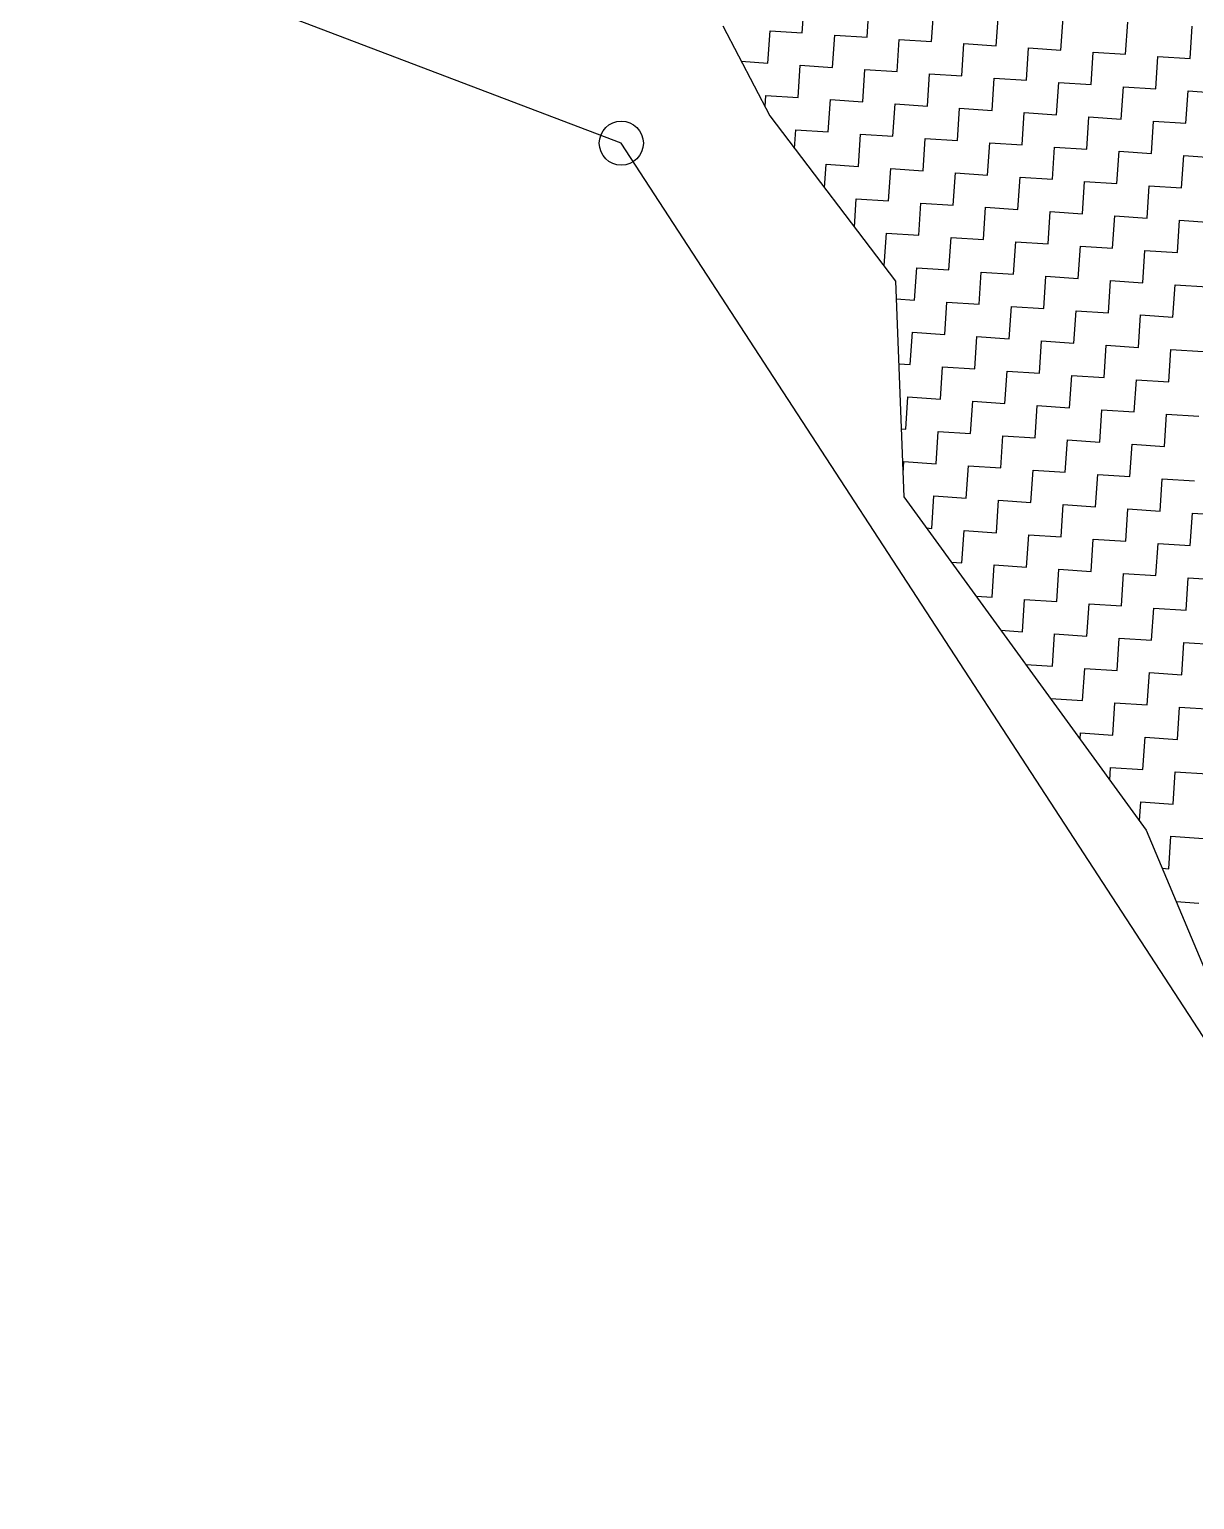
# Model space of a CAD drawing. Header units: metres. Extents: x 286068 to 287358, y 2005630 to 2007098.
# Drawn here: x 286139.3 to 286256.2, y 2006090.7 to 2006238.2 of the extents above; entities that cross this region are included whole.
import ezdxf

# ---------------------------------------------------------------- set-up
doc = ezdxf.new("R2010")
doc.units = ezdxf.units.M
doc.layers.add('POLY_HATCH', color=12, linetype='Continuous')
doc.layers.add('V_BOUND_LINE', color=7, linetype='Continuous')

msp = doc.modelspace()

# ---------------------------------------------------------------- linework, layer by layer
msp.add_circle((286198.7, 2006226.78), 2.21)
at = {"layer": 'POLY_HATCH', "linetype": 'Continuous'}
for p, q in [((286216.86, 2006237.84), (286217.08, 2006241.08)), ((286223.35, 2006237.41), (286223.56, 2006240.65)), ((286229.83, 2006236.98), (286230.05, 2006240.22)), ((286236.32, 2006236.55), (286236.53, 2006239.79)), ((286213.41, 2006234.81), (286213.62, 2006238.05)), ((286213.62, 2006238.05), (286216.86, 2006237.84)), ((286242.8, 2006236.12), (286243.01, 2006239.36)), ((286249.28, 2006235.69), (286249.5, 2006238.93)), ((286255.77, 2006235.26), (286255.98, 2006238.5)), ((286219.89, 2006234.38), (286220.11, 2006237.62)), ((286220.11, 2006237.62), (286223.35, 2006237.41)), ((286226.37, 2006233.95), (286226.59, 2006237.19)), ((286226.59, 2006237.19), (286229.83, 2006236.98)), ((286232.86, 2006233.52), (286233.07, 2006236.76)), ((286233.07, 2006236.76), (286236.32, 2006236.55)), ((286239.34, 2006233.09), (286239.56, 2006236.33)), ((286239.56, 2006236.33), (286242.8, 2006236.12)), ((286245.83, 2006232.66), (286246.04, 2006235.9)), ((286246.04, 2006235.9), (286249.28, 2006235.69)), ((286252.31, 2006232.23), (286252.52, 2006235.47)), ((286252.52, 2006235.47), (286255.77, 2006235.26)), ((286210.74, 2006234.99), (286213.41, 2006234.81)), ((286216.43, 2006231.35), (286216.65, 2006234.6)), ((286216.65, 2006234.6), (286219.89, 2006234.38)), ((286222.92, 2006230.92), (286223.13, 2006234.17)), ((286223.13, 2006234.17), (286226.37, 2006233.95)), ((286229.4, 2006230.49), (286229.62, 2006233.74)), ((286229.62, 2006233.74), (286232.86, 2006233.52)), ((286235.89, 2006230.06), (286236.1, 2006233.31)), ((286236.1, 2006233.31), (286239.34, 2006233.09)), ((286242.37, 2006229.63), (286242.58, 2006232.87)), ((286242.58, 2006232.87), (286245.83, 2006232.66)), ((286248.85, 2006229.2), (286249.07, 2006232.44)), ((286249.07, 2006232.44), (286252.31, 2006232.23)), ((286213.12, 2006230.44), (286213.19, 2006231.57)), ((286213.19, 2006231.57), (286216.43, 2006231.35)), ((286219.46, 2006227.9), (286219.68, 2006231.14)), ((286219.68, 2006231.14), (286222.92, 2006230.92)), ((286225.94, 2006227.47), (286226.16, 2006230.71)), ((286226.16, 2006230.71), (286229.4, 2006230.49)), ((286255.34, 2006228.77), (286255.55, 2006232.01)), ((286255.55, 2006232.01), (286258.79, 2006231.8)), ((286232.43, 2006227.04), (286232.64, 2006230.28)), ((286232.64, 2006230.28), (286235.89, 2006230.06)), ((286238.91, 2006226.61), (286239.13, 2006229.85)), ((286239.13, 2006229.85), (286242.37, 2006229.63)), ((286245.4, 2006226.18), (286245.61, 2006229.42)), ((286245.61, 2006229.42), (286248.85, 2006229.2)), ((286216.09, 2006226.24), (286216.22, 2006228.11)), ((286216.22, 2006228.11), (286219.46, 2006227.9)), ((286222.49, 2006224.44), (286222.7, 2006227.68)), ((286222.7, 2006227.68), (286225.94, 2006227.47)), ((286251.88, 2006225.75), (286252.09, 2006228.99)), ((286252.09, 2006228.99), (286255.34, 2006228.77)), ((286228.97, 2006224.01), (286229.19, 2006227.25)), ((286229.19, 2006227.25), (286232.43, 2006227.04)), ((286235.45, 2006223.58), (286235.67, 2006226.82)), ((286235.67, 2006226.82), (286238.91, 2006226.61)), ((286241.94, 2006223.15), (286242.15, 2006226.39)), ((286242.15, 2006226.39), (286245.4, 2006226.18)), ((286248.42, 2006222.72), (286248.64, 2006225.96)), ((286248.64, 2006225.96), (286251.88, 2006225.75)), ((286254.91, 2006222.29), (286255.12, 2006225.53)), ((286255.12, 2006225.53), (286258.36, 2006225.31)), ((286219.09, 2006222.3), (286219.25, 2006224.66)), ((286219.25, 2006224.66), (286222.49, 2006224.44)), ((286225.51, 2006220.98), (286225.73, 2006224.23)), ((286225.73, 2006224.23), (286228.97, 2006224.01)), ((286232, 2006220.55), (286232.21, 2006223.79)), ((286232.21, 2006223.79), (286235.45, 2006223.58)), ((286238.48, 2006220.12), (286238.7, 2006223.36)), ((286238.7, 2006223.36), (286241.94, 2006223.15)), ((286244.97, 2006219.69), (286245.18, 2006222.93)), ((286245.18, 2006222.93), (286248.42, 2006222.72)), ((286251.45, 2006219.26), (286251.66, 2006222.5)), ((286251.66, 2006222.5), (286254.91, 2006222.29)), ((286222.08, 2006218.36), (286222.27, 2006221.2)), ((286222.27, 2006221.2), (286225.51, 2006220.98)), ((286228.54, 2006217.53), (286228.76, 2006220.77)), ((286228.76, 2006220.77), (286232, 2006220.55)), ((286235.02, 2006217.1), (286235.24, 2006220.34)), ((286235.24, 2006220.34), (286238.48, 2006220.12)), ((286241.51, 2006216.67), (286241.72, 2006219.91)), ((286241.72, 2006219.91), (286244.97, 2006219.69)), ((286247.99, 2006216.24), (286248.21, 2006219.48)), ((286248.21, 2006219.48), (286251.45, 2006219.26)), ((286254.48, 2006215.8), (286254.69, 2006219.05)), ((286254.69, 2006219.05), (286257.93, 2006218.83)), ((286225.08, 2006214.5), (286225.3, 2006217.74)), ((286225.3, 2006217.74), (286228.54, 2006217.53)), ((286231.57, 2006214.07), (286231.78, 2006217.31)), ((286231.78, 2006217.31), (286235.02, 2006217.1)), ((286238.05, 2006213.64), (286238.27, 2006216.88)), ((286238.27, 2006216.88), (286241.51, 2006216.67)), ((286244.53, 2006213.21), (286244.75, 2006216.45)), ((286244.75, 2006216.45), (286247.99, 2006216.24)), ((286251.02, 2006212.78), (286251.23, 2006216.02)), ((286251.23, 2006216.02), (286254.48, 2006215.8)), ((286225.02, 2006214.5), (286225.08, 2006214.5)), ((286228.11, 2006211.04), (286228.33, 2006214.28)), ((286228.33, 2006214.28), (286231.57, 2006214.07)), ((286234.59, 2006210.61), (286234.81, 2006213.85)), ((286234.81, 2006213.85), (286238.05, 2006213.64)), ((286241.08, 2006210.18), (286241.29, 2006213.42)), ((286241.29, 2006213.42), (286244.53, 2006213.21)), ((286247.56, 2006209.75), (286247.78, 2006212.99)), ((286247.78, 2006212.99), (286251.02, 2006212.78)), ((286254.04, 2006209.32), (286254.26, 2006212.56)), ((286254.26, 2006212.56), (286257.5, 2006212.35)), ((286226.28, 2006211.16), (286228.11, 2006211.04)), ((286231.14, 2006207.59), (286231.35, 2006210.83)), ((286231.35, 2006210.83), (286234.59, 2006210.61)), ((286237.62, 2006207.16), (286237.84, 2006210.4)), ((286237.84, 2006210.4), (286241.08, 2006210.18)), ((286244.1, 2006206.72), (286244.32, 2006209.97)), ((286244.32, 2006209.97), (286247.56, 2006209.75)), ((286250.59, 2006206.29), (286250.8, 2006209.54)), ((286250.8, 2006209.54), (286254.04, 2006209.32)), ((286227.68, 2006204.56), (286227.9, 2006207.8)), ((286227.9, 2006207.8), (286231.14, 2006207.59)), ((286234.16, 2006204.13), (286234.38, 2006207.37)), ((286234.38, 2006207.37), (286237.62, 2006207.16)), ((286240.65, 2006203.7), (286240.86, 2006206.94)), ((286240.86, 2006206.94), (286244.1, 2006206.72)), ((286247.13, 2006203.27), (286247.35, 2006206.51)), ((286247.35, 2006206.51), (286250.59, 2006206.29)), ((286253.61, 2006202.84), (286253.83, 2006206.08)), ((286253.83, 2006206.08), (286257.07, 2006205.86)), ((286226.53, 2006204.64), (286227.68, 2006204.56)), ((286230.71, 2006201.1), (286230.92, 2006204.34)), ((286230.92, 2006204.34), (286234.16, 2006204.13)), ((286237.19, 2006200.67), (286237.41, 2006203.91)), ((286237.41, 2006203.91), (286240.65, 2006203.7)), ((286243.67, 2006200.24), (286243.89, 2006203.48)), ((286243.89, 2006203.48), (286247.13, 2006203.27)), ((286250.16, 2006199.81), (286250.37, 2006203.05)), ((286250.37, 2006203.05), (286253.61, 2006202.84)), ((286227.25, 2006198.08), (286227.46, 2006201.32)), ((286227.46, 2006201.32), (286230.71, 2006201.1)), ((286233.73, 2006197.64), (286233.95, 2006200.89)), ((286233.95, 2006200.89), (286237.19, 2006200.67)), ((286240.22, 2006197.21), (286240.43, 2006200.46)), ((286240.43, 2006200.46), (286243.67, 2006200.24)), ((286246.7, 2006196.78), (286246.92, 2006200.03)), ((286246.92, 2006200.03), (286250.16, 2006199.81)), ((286253.18, 2006196.35), (286253.4, 2006199.6)), ((286253.4, 2006199.6), (286256.64, 2006199.38)), ((286226.79, 2006198.11), (286227.25, 2006198.08)), ((286230.28, 2006194.62), (286230.49, 2006197.86)), ((286230.49, 2006197.86), (286233.73, 2006197.64)), ((286236.76, 2006194.19), (286236.97, 2006197.43)), ((286236.97, 2006197.43), (286240.22, 2006197.21)), ((286243.24, 2006193.76), (286243.46, 2006197)), ((286243.46, 2006197), (286246.7, 2006196.78)), ((286249.73, 2006193.33), (286249.94, 2006196.57)), ((286249.94, 2006196.57), (286253.18, 2006196.35)), ((286226.96, 2006193.68), (286227.03, 2006194.83)), ((286227.03, 2006194.83), (286230.28, 2006194.62)), ((286233.3, 2006191.16), (286233.52, 2006194.4)), ((286233.52, 2006194.4), (286236.76, 2006194.19)), ((286239.79, 2006190.73), (286240, 2006193.97)), ((286240, 2006193.97), (286243.24, 2006193.76)), ((286246.27, 2006190.3), (286246.49, 2006193.54)), ((286246.49, 2006193.54), (286249.73, 2006193.33)), ((286252.75, 2006189.87), (286252.97, 2006193.11)), ((286252.97, 2006193.11), (286256.21, 2006192.9)), ((286229.85, 2006188.13), (286230.06, 2006191.38)), ((286230.06, 2006191.38), (286233.3, 2006191.16)), ((286236.33, 2006187.7), (286236.54, 2006190.95)), ((286236.54, 2006190.95), (286239.79, 2006190.73)), ((286242.81, 2006187.27), (286243.03, 2006190.52)), ((286243.03, 2006190.52), (286246.27, 2006190.3)), ((286249.3, 2006186.84), (286249.51, 2006190.09)), ((286249.51, 2006190.09), (286252.75, 2006189.87)), ((286255.78, 2006186.41), (286256, 2006189.65)), ((286256, 2006189.65), (286259.24, 2006189.44)), ((286229.31, 2006188.17), (286229.85, 2006188.13)), ((286232.87, 2006184.68), (286233.09, 2006187.92)), ((286233.09, 2006187.92), (286236.33, 2006187.7)), ((286239.36, 2006184.25), (286239.57, 2006187.49)), ((286239.57, 2006187.49), (286242.81, 2006187.27)), ((286245.84, 2006183.82), (286246.05, 2006187.06)), ((286246.05, 2006187.06), (286249.3, 2006186.84)), ((286252.32, 2006183.39), (286252.54, 2006186.63)), ((286252.54, 2006186.63), (286255.78, 2006186.41)), ((286231.8, 2006184.75), (286232.87, 2006184.68)), ((286235.9, 2006181.22), (286236.11, 2006184.46)), ((286236.11, 2006184.46), (286239.36, 2006184.25)), ((286242.38, 2006180.79), (286242.6, 2006184.03)), ((286242.6, 2006184.03), (286245.84, 2006183.82)), ((286248.87, 2006180.36), (286249.08, 2006183.6)), ((286249.08, 2006183.6), (286252.32, 2006183.39)), ((286255.35, 2006179.93), (286255.57, 2006183.17)), ((286255.57, 2006183.17), (286258.81, 2006182.96)), ((286234.29, 2006181.33), (286235.9, 2006181.22)), ((286238.93, 2006177.76), (286239.14, 2006181.01)), ((286239.14, 2006181.01), (286242.38, 2006180.79)), ((286245.41, 2006177.33), (286245.62, 2006180.57)), ((286245.62, 2006180.57), (286248.87, 2006180.36)), ((286251.89, 2006176.9), (286252.11, 2006180.14)), ((286252.11, 2006180.14), (286255.35, 2006179.93)), ((286236.78, 2006177.91), (286238.93, 2006177.76)), ((286241.95, 2006174.31), (286242.17, 2006177.55)), ((286242.17, 2006177.55), (286245.41, 2006177.33)), ((286248.44, 2006173.88), (286248.65, 2006177.12)), ((286248.65, 2006177.12), (286251.89, 2006176.9)), ((286254.92, 2006173.45), (286255.13, 2006176.69)), ((286255.13, 2006176.69), (286258.38, 2006176.47)), ((286239.27, 2006174.48), (286241.95, 2006174.31)), ((286244.98, 2006170.85), (286245.19, 2006174.09)), ((286245.19, 2006174.09), (286248.44, 2006173.88)), ((286251.46, 2006170.42), (286251.68, 2006173.66)), ((286251.68, 2006173.66), (286254.92, 2006173.45)), ((286241.75, 2006171.06), (286244.98, 2006170.85)), ((286248.01, 2006167.39), (286248.22, 2006170.63)), ((286248.22, 2006170.63), (286251.46, 2006170.42)), ((286254.49, 2006166.96), (286254.7, 2006170.2)), ((286254.7, 2006170.2), (286257.95, 2006169.99)), ((286244.72, 2006166.98), (286244.76, 2006167.61)), ((286244.76, 2006167.61), (286248.01, 2006167.39)), ((286251.03, 2006163.94), (286251.25, 2006167.18)), ((286251.25, 2006167.18), (286254.49, 2006166.96)), ((286247.71, 2006162.88), (286247.79, 2006164.15)), ((286247.79, 2006164.15), (286251.03, 2006163.94)), ((286254.06, 2006160.48), (286254.27, 2006163.72)), ((286254.27, 2006163.72), (286257.52, 2006163.5)), ((286250.69, 2006158.78), (286250.82, 2006160.69)), ((286250.82, 2006160.69), (286254.06, 2006160.48)), ((286253.63, 2006153.99), (286253.84, 2006157.24)), ((286253.84, 2006157.24), (286257.09, 2006157.02)), ((286252.96, 2006154.04), (286253.63, 2006153.99)), ((286254.37, 2006150.69), (286256.65, 2006150.54))]:
    msp.add_line(p, q, dxfattribs=at)
at = {"layer": 'POLY_HATCH'}
for p, q in [((286208.89, 2006238.54), (286213.6, 2006229.52)), ((286213.6, 2006229.52), (286226.21, 2006212.93)), ((286226.21, 2006212.93), (286227.05, 2006191.28)), ((286227.05, 2006191.28), (286251.36, 2006157.85)), ((286251.36, 2006157.85), (286257.91, 2006142.26))]:
    msp.add_line(p, q, dxfattribs=at)
at = {"layer": 'V_BOUND_LINE'}
for p, q in [((286198.7, 2006226.78), (286139.32, 2006249.36)), ((286287.3, 2006090.7), (286198.7, 2006226.78))]:
    msp.add_line(p, q, dxfattribs=at)

doc.saveas('drawing.dxf')
